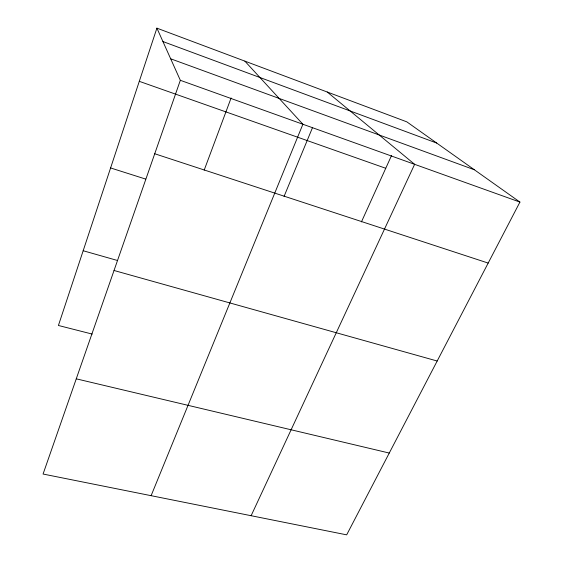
<?xml version="1.0" encoding="UTF-8"?>
<svg xmlns="http://www.w3.org/2000/svg" width="563" height="563" viewBox="0 0 563 563"><rect width="100%" height="100%" fill="white"/><g stroke="black" fill="none" stroke-linecap="round" stroke-linejoin="round"><path stroke-width="0.84" d="M156.908 28.15L180.336 80.305L43.069 474.039L346.674 534.85L519.93 202.089L406.803 121.84L156.908 28.15L58.418 325.477L92.184 334.077M204.186 170.132L231.111 97.976M151.116 495.679L302.887 124.247L244.863 61.128M284.062 196.431L312.514 127.611M361.432 221.913L391.559 155.472M251.126 515.715L414.635 164.326L327.23 92.008M76.265 378.829L389.265 453.053M114.036 270.486L437.184 361.017M83.176 250.739L117.576 260.514M110.601 167.95L145.704 179.09M154.734 153.755L488.177 263.076M139.293 81.332L385.746 168.281M180.336 80.305L519.93 202.089M170.673 58.791L474.335 169.744M162.925 41.542L436.705 143.051"/></g></svg>
